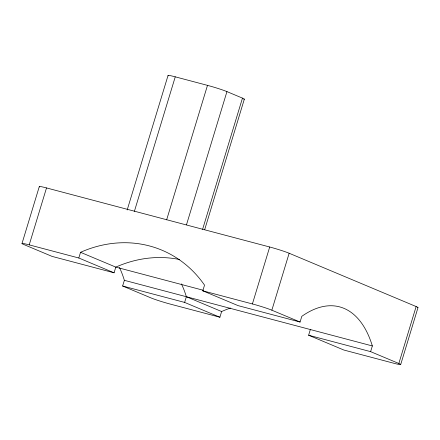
<?xml version="1.0" encoding="UTF-8"?>
<svg xmlns="http://www.w3.org/2000/svg" width="440" height="440" viewBox="0 0 440 440"><rect width="100%" height="100%" fill="white"/><g stroke="black" fill="none" stroke-linecap="round" stroke-linejoin="round"><path stroke-width="0.66" d="M22 243.513L39.303 186.566M179.498 259.518A128.387 110.187 -67.2 0 0 115.808 267.113L114.081 272.805L52.085 256.399L23.865 244.558A14.905 0.907 16.9 0 1 29.211 244.877L46.514 187.93L269.698 247A14.905 0.907 16.9 0 1 289.152 253.242L416.136 306.543A14.905 0.907 16.9 0 1 417.489 307.675M114.081 272.805L78.809 258L80.537 252.307A128.387 110.187 -67.2 0 1 204.529 285.125L202.802 290.818L238.073 305.624L300.069 322.031L301.802 316.338A128.387 65.423 -75.2 0 1 372.345 345.95L370.612 351.643L398.833 363.49L416.136 306.543M127.182 209.963L168.047 75.471M134.393 211.327L175.257 76.835L207.493 85.366A14.905 0.907 16.9 0 1 226.947 91.608L242.468 98.12A14.905 0.907 16.9 0 1 243.826 99.253M230.439 308.039A128.387 110.187 -67.2 0 0 221.628 311.531L219.896 317.224L170.302 304.101A14.905 0.907 16.9 0 1 150.849 297.858L122.628 286.011L124.361 280.319A128.387 65.423 -75.2 0 0 119.427 267.465M166.634 219.857L207.493 85.366M186.483 224.791L226.947 91.608M202.604 229.334L242.468 98.12M204.666 229.719L244.332 99.165M219.896 317.224L184.624 302.418L186.357 296.725A128.387 65.423 -75.2 0 0 181.423 283.872M202.802 290.818L252.401 303.947L269.698 247M300.069 322.031L271.854 310.189L289.152 253.242M398.833 363.49A14.905 0.907 16.9 0 1 393.486 363.165L343.893 350.042L308.616 335.236L310.349 329.538M400.697 364.529L418 307.582M203.335 290.279L115.808 267.113L80.537 252.307M29.211 244.877L78.809 258M124.361 280.319L372.345 345.95M122.628 286.011L184.624 302.418M308.616 335.236L370.612 351.643M186.357 296.725L221.628 311.531M39.765 186.956A14.905 0.907 16.9 0 1 46.514 187.93M252.401 303.947A14.905 0.907 16.9 0 1 271.854 310.189M168.509 75.856A14.905 0.907 16.9 0 1 175.257 76.835"/></g></svg>
